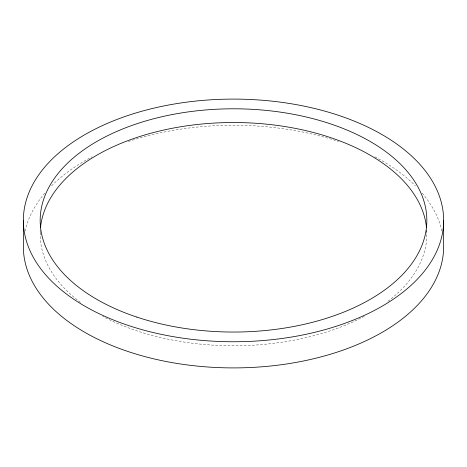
<?xml version="1.0" encoding="UTF-8"?>
<svg xmlns="http://www.w3.org/2000/svg" width="467" height="467" viewBox="0 0 467 467"><rect width="100%" height="100%" fill="white"/><g stroke="black" fill="none" stroke-linecap="round" stroke-linejoin="round"><path stroke-width="0.35" stroke-dasharray="2.33 1.75" d="M426.838 229.811L426.838 234.148M40.162 229.811L40.162 234.148M426.739 230.61A193.338 111.625 0 0 1 386.594 302.318M364.26 316.369A193.338 111.625 0 0 1 102.74 316.369M80.406 302.318A193.338 111.625 0 0 1 40.261 230.61M25.066 231.095A210.15 121.327 0 0 1 44.803 193.169M51.504 185.913A210.15 121.327 0 0 1 92.098 156.824M128.425 141.507A210.15 121.327 0 0 1 338.575 141.507M374.902 156.824A210.15 121.327 0 0 1 415.496 185.913M422.197 193.169A210.15 121.327 0 0 1 441.934 231.095"/><path stroke-width="0.7" d="M443.65 220.424A210.15 121.327 0 0 1 128.425 325.493A210.15 121.327 0 0 1 128.425 115.349A210.15 121.327 0 0 1 443.65 220.424L443.65 246.576A210.15 121.327 0 0 1 233.5 367.908A210.15 121.327 0 0 1 23.35 246.576L23.35 220.424M40.477 227.768A193.338 111.625 0 0 1 233.5 122.523A193.338 111.625 0 0 1 426.523 227.768M136.831 317.087A193.338 111.625 0 0 0 426.838 220.424A193.338 111.625 0 0 0 136.831 123.755A193.338 111.625 0 0 0 136.831 317.087"/></g></svg>
